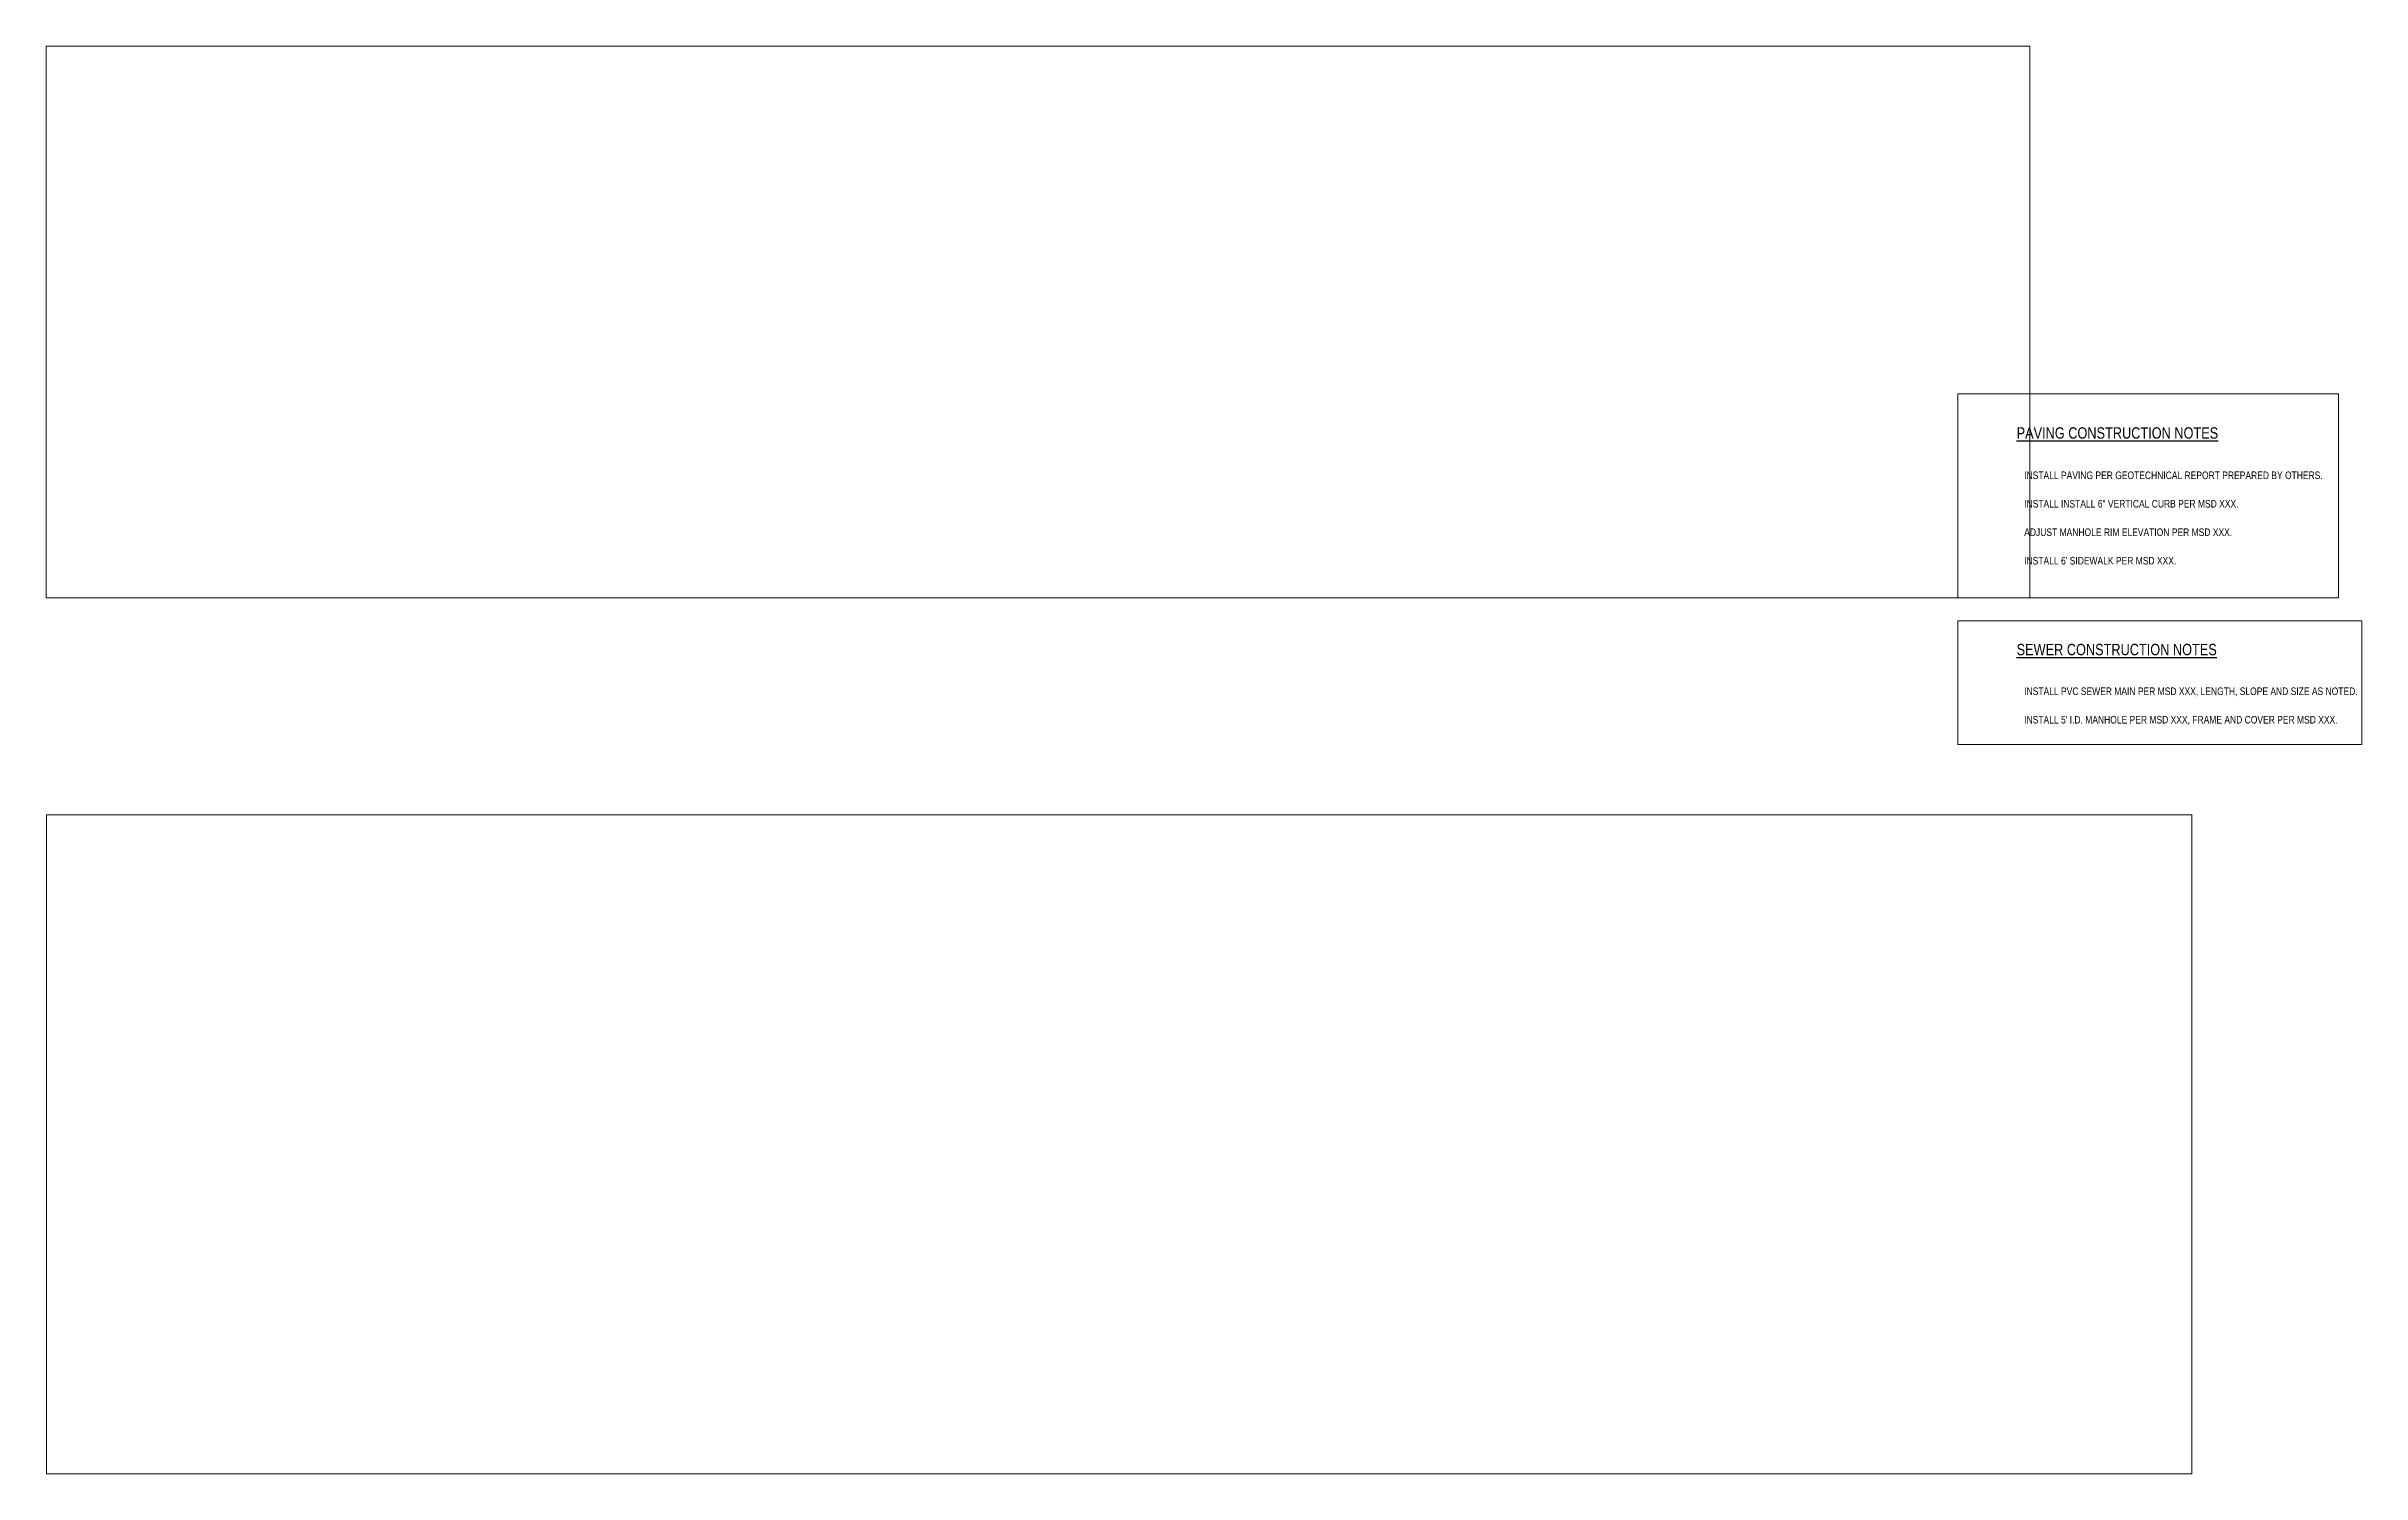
# Paper-space layout 'Layout1' of a CAD drawing. Header units: feet. Extents: x 2.6 to 33.1, y 3.5 to 22.3.
# The model-space entities are those that its viewports show. They can reach past a viewport. Long polylines and large blocks are cut down to what shows.
import ezdxf

# ---------------------------------------------------------------- set-up
doc = ezdxf.new("R2010")
doc.units = ezdxf.units.FT
doc.header["$MEASUREMENT"] = 0
doc.layers.add('C-PV-TEXT', color=31, linetype='Continuous')
doc.layers.add('C-WW-TEXT', color=91, linetype='Continuous')
doc.layers.add('VP', color=7, linetype='Continuous', plot=False)
doc.styles.add('THIN', font='arial.ttf', dxfattribs={"width": 0.8, "height": 1.2})

msp = doc.modelspace()

# ---------------------------------------------------------------- texts
at = {"layer": 'C-PV-TEXT', "attachment_point": 4, "style": 'THIN'}
for s, insert, char_height in [('{\\LPAVING CONSTRUCTION NOTES}', (589216.2, 1029740.1), 6), ('INSTALL PAVING PER GEOTECHNICAL REPORT PREPARED BY OTHERS.', (589220.2, 1029717.8), 4), ('INSTALL INSTALL 6" VERTICAL CURB PER MSD XXX.', (589220.2, 1029702.8), 4), ('ADJUST MANHOLE RIM ELEVATION PER MSD XXX.', (589220.2, 1029687.8), 4), ("INSTALL 6' SIDEWALK PER MSD XXX.", (589220.2, 1029672.8), 4)]:
    msp.add_mtext(s, dxfattribs=dict(at, insert=insert, char_height=char_height))
at = {"layer": 'C-WW-TEXT', "attachment_point": 4, "style": 'THIN'}
for s, insert, char_height in [('{\\LSEWER CONSTRUCTION NOTES}', (589216.2, 1029624.2), 6), ('INSTALL PVC SEWER MAIN PER MSD XXX, LENGTH, SLOPE AND SIZE AS NOTED.', (589220.2, 1029601.9), 4), ("INSTALL 5' I.D. MANHOLE PER MSD XXX, FRAME AND COVER PER MSD XXX.", (589220.2, 1029586.9), 4)]:
    msp.add_mtext(s, dxfattribs=dict(at, insert=insert, char_height=char_height))

psp = doc.layouts.get("Layout1")

# ---------------------------------------------------------------- viewports
at = {"layer": 'VP', "view_target_point": (588614.432, 1029958.776), "view_twist_angle": 43.993593}
psp.add_viewport(center=(15.683, 18.709), size=(26.116, 7.26378), view_center_point=(-92.826, 160.443), view_height=290.55116, dxfattribs=at)
at = {"layer": 'VP', "view_target_point": (497971.002, 965673.045)}
for center, size, view_center_point, view_height, status in [((30.299, 16.418), (5.013, 2.68529), (91314.441, 64033.93), 107.41158, 3), ((30.452, 13.958), (5.319, 1.62997), (91320.558, 63933.772), 65.19882, 5), ((16.75, 7.877), (28.246, 8.68045), (93076.85, 63160.218), 347.218, 4)]:
    psp.add_viewport(center=center, size=size, view_center_point=view_center_point, view_height=view_height, status=status, dxfattribs=at)

doc.saveas('drawing.dxf')
